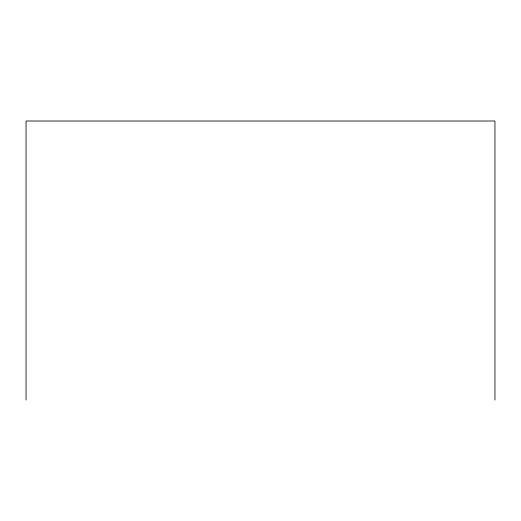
<?xml version="1.0" encoding="UTF-8"?>
<svg xmlns="http://www.w3.org/2000/svg" width="521" height="521" viewBox="0 0 521 521"><rect width="100%" height="100%" fill="white"/><g stroke="black" fill="none" stroke-linecap="round" stroke-linejoin="round"><path stroke-width="0.78" d="M494.95 399.998L494.95 121.002L26.05 121.002L26.05 399.998"/></g></svg>
